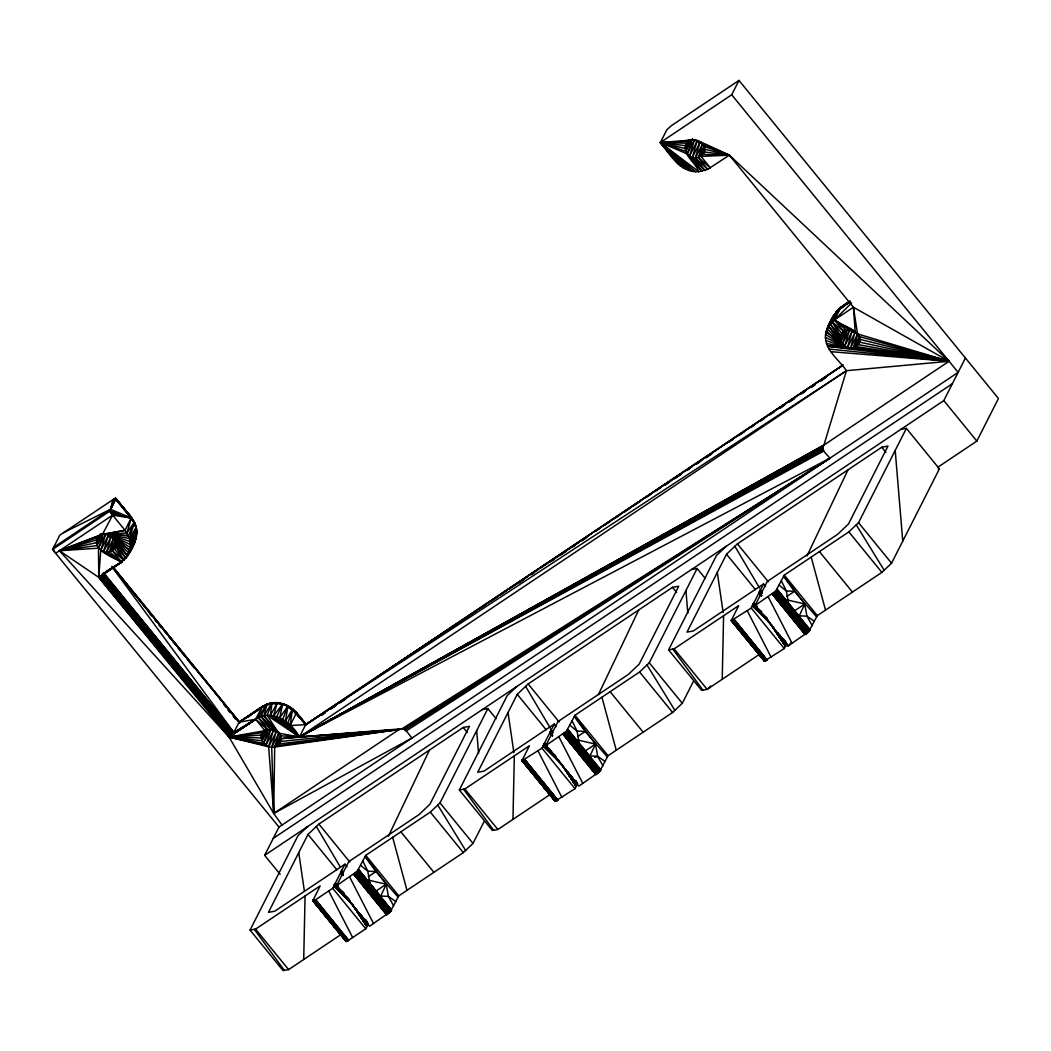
<?xml version="1.0" encoding="UTF-8"?>
<svg xmlns="http://www.w3.org/2000/svg" width="1051" height="1051" viewBox="0 0 1051 1051"><rect width="100%" height="100%" fill="white"/><g stroke="black" fill="none" stroke-linecap="round" stroke-linejoin="round"><path stroke-width="1.5" d="M281.97 825.088L273.733 813.448L274.692 747.051L278.975 733.033L273.129 731.089L270.843 728.987L263.565 743.346L229.039 737.053L59.447 550.75L102.499 534.289L125.043 530.361L131.414 517.539L115.886 498.45L114.388 498.713L59.828 535.143L52.55 549.489L278.988 827.084L264.655 855.33L280.144 874.314M303.713 959.497L305.066 895.977M512.967 819.373L514.32 755.866M722.234 679.261L723.587 615.755M115.886 498.45L131.414 517.539L134.252 522.597L128.419 535.734L108.529 534.512L129.523 538.585L125.043 530.361L105.494 533.961C110.605 534.197 115.374 538.217 115.82 543.433L127.631 555.782L130.442 547.518L129.523 538.585L134.252 522.597L131.283 518.051L112.628 515.148L55.65 553.299A5.019 2.063 56.2 0 1 53.588 547.44L110.565 509.288L115.886 498.45L134.357 522.045L126.921 532.988L102.499 534.289L59.447 550.75L98.768 577.354L121.561 562.088C130.692 554.166 137.852 541.304 136.157 528.942M103.681 532.739L98.466 548.149L98.768 577.354L229.039 737.053L268.649 746.827L274.692 747.051L277.333 745.855L280.972 738.669L299.443 736.961L823.853 445.23L846.449 370.701C839.053 359.534 823.971 349.76 825.547 334.52C828.608 320.634 837.043 307.549 850.114 301.203M347.014 866.72L344.951 864.185L332.733 888.279L315.628 899.735L312.764 900.812L320.161 885.875L255.577 929.11L250.059 930.096L283.087 970.585L288.605 969.6L341.155 934.418M577.551 783.691L575.028 788.67L555.125 801.256L522.005 760.635L529.428 745.75L464.844 788.999L459.326 789.984L492.354 830.474L497.872 829.489L550.422 794.306M785.215 641.031L786.7 643.803L784.296 648.546L764.379 661.145L731.273 620.524L738.682 605.639L674.111 648.874L668.594 649.873L701.621 690.362L707.139 689.377L759.689 654.195M764.313 661.04L764.629 660.12M400.431 728.921L299.443 736.961C291.587 721.971 271.946 708.479 255.629 719.252L229.039 737.053L273.733 813.448L411.939 738.065C408.76 734.702 405.082 726.386 399.091 729.512L299.443 736.961L270.396 715.442L272.025 702.909C287.317 700.4 297.84 713.563 305.986 724.336L373 679.971M136.131 534.631L136.485 531.399L136.262 537.705L128.971 553.168L113.626 537.994L129.917 550.422L136.262 537.705L136.893 532.029L136.091 527.865M124.071 558.186L121.561 562.088C113.666 557.621 87.233 548.53 99.858 535.485M273.733 813.448L271.697 747.379L275.94 732.481L268.649 746.827C241.927 727.909 294.096 721.17 277.333 745.855L399.091 729.512L273.733 813.448L268.649 746.827L273.129 731.089L265.85 745.435L229.039 737.053L264.957 730.681L255.629 719.252L239.076 722.208L233.598 732.928L229.814 736.515L98.768 577.354L100.751 550.251L105.744 533.79L108.043 535.892L113.889 537.836L109.593 551.854L121.561 562.088L122.941 559.355M736.028 162.301L729.355 155.141L707.704 169.369L698.77 171.668C695.788 162.55 680.943 153.906 686.631 143.199C689.811 139.087 696.025 138.85 700.137 141.662L729.355 155.141L949.092 361.268L824.549 444.652L299.443 736.961L280.262 735.792M937.926 467.156L976.839 441.092L998.45 398.5L738.984 80.415L671.431 125.647L666.873 129.785L660.343 142.542L687.275 153.919C695.473 165.585 712.814 149.846 700.137 141.662M823.853 445.23C820.016 450.143 827.82 454.702 829.804 458.289L299.443 736.961L287.908 723.141L292.454 709.333C286.397 704.025 275.244 701.28 266.915 704.17L264.064 715.836L278.725 733.191L299.443 736.961L305.683 724.651L846.449 370.701L949.092 361.268L827.571 346.318C837.108 344.636 853.872 354.24 859.403 342.127C861.413 328.503 841.825 326.887 834.428 319.964L830.027 323.918L827.019 328.871L844.649 346.147L847.448 347.539L949.092 361.268L853.425 307.247L729.355 155.141L702.423 143.764M63.625 532.594L110.565 509.288L115.702 498.332C122.849 509.393 136.84 518.196 136.814 532.686L130.56 544.549L111.34 535.905L130.442 547.518L136.893 532.029M843.152 364.789L305.683 724.651L290.129 725.545L292.454 709.333L287.987 705.812L282.837 703.75L273.602 715.836L299.443 736.961L823.853 450.997M823.314 450.183L299.443 736.961L285.452 721.052L287.974 705.799L292.625 708.86M822.946 449.342L299.443 736.961L279.829 717.741L282.561 704.17C265.785 698.061 252.293 715.271 239.076 722.208L266.915 704.17L277.425 702.764L287.974 705.799L287.317 707.034M346.226 940.093L345.924 941.407L347.907 940.698L365.761 928.782L368.284 923.803M135.618 537.587L134.502 542.382L125.949 558.134L115.505 546.231L115.82 543.433L125.949 558.134L134.607 541.633L135.947 536.233M113.009 499.527L110.565 509.288L131.283 518.051L126.921 532.988M291.35 709.688L292.48 708.768L296.513 712.736L290.129 725.545M273.602 715.836L277.096 703.172L270.396 715.442M116.451 544.418C115.071 550.041 109.094 553.654 103.563 551.644L108.043 535.892L100.751 550.251L121.561 562.088L99.543 576.802L229.814 736.515M278.725 733.191L267.217 715.442L271.644 703.316L262.343 706.508L255.629 719.252L230.576 735.923L100.292 576.224L121.561 562.088L106.598 552.195L110.841 537.284L103.563 551.644M704.893 170.498L689.561 156.021L696.839 141.662L699.638 143.054L695.407 157.965L704.893 170.498L692.359 157.414L696.839 141.662L694.553 139.56L687.275 153.919L701.923 171.274L689.561 156.021L694.553 139.56M827.571 346.318L847.448 347.539L851.927 331.788L849.642 329.699L842.363 344.045L826.073 331.617L831.538 321.054M833.167 317.796L836.832 310.965L839.276 310.597M265.85 745.435L270.843 728.987M825.429 337.489L844.649 346.147L849.642 329.699M702.685 143.606L698.389 157.624L707.704 169.369L695.407 157.965L702.685 143.606L699.638 143.054L692.359 157.414M853.425 307.247L855.225 331.801L849.379 329.856L843.756 331.393L834.428 319.964L853.425 307.247L857.524 333.903L949.092 361.268L853.491 347.75L857.774 333.732L851.927 331.788L844.649 346.147L825.547 334.52L826.887 331.564M113.744 499.067L110.565 509.288L115.4 498.332L131.414 517.539L115.899 498.686M130.56 544.549L136.223 526.958L134.029 521.703L114.953 498.463L110.565 509.288L114.388 498.713M261.87 706.955L258.283 717.741L267.598 729.486L255.629 719.252L233.874 732.468L103.313 573.215L101.75 574.95L232.035 734.662L255.629 719.252L233.598 732.928L102.919 573.728L233.191 733.44L255.629 719.252L231.325 735.293L100.292 576.224M263.565 743.346L268.255 729.473M687.275 153.919L692.491 138.509M827.019 328.871L833.968 315.05L828.346 326.27L842.363 344.045L847.053 330.172M136.341 537.008L134.502 542.382L131.638 546.481M116.359 538.966L112.234 550.658L121.561 562.088L101.75 574.95L232.665 734.032L255.629 719.252M277.333 745.855L280.932 735.621M704.643 146.194L701.03 156.428L710.358 167.858L698.389 157.624L704.223 146.142M859.061 336.491L949.092 361.268L856.131 346.554L859.731 336.32M833.207 318.006L834.507 314.538L841.142 307.207L849.3 301.926M97.822 537.429L59.447 550.75L96.928 545.548L101.343 534.092M262.921 732.613L229.039 737.053L262.014 740.745L266.442 729.276M738.984 80.415L731.706 94.774L660.343 142.542L685.725 151.318L690.152 139.862M842.363 344.045L840.813 341.444L845.24 329.988M126.238 556.11L123.926 560.236L114.27 548.727L116.017 544.589M280.906 738.63L399.091 729.512L279.369 743.911L281.116 739.773M703.973 146.365L729.355 155.141L703.066 154.484L704.814 150.346M830.947 351.691L949.092 361.268L858.168 344.623L860.493 339.105M105.744 533.79L98.466 548.149L59.447 550.75L96.285 542.71L100.068 534.131M263.867 730.8L261.686 735.109L229.039 737.053L261.371 737.907L265.167 729.328M691.308 140.059L660.343 142.542L698.77 171.668C680.483 173.192 670.091 154.536 660.343 142.542L685.081 148.48L688.878 139.901M843.966 330.04L840.169 338.606L840.813 341.444L846.646 329.961M833.968 315.05L830.027 323.918L840.169 338.606L844.544 330.001M830.211 324.168L831.551 321.212M282.561 704.17L276.781 716.611L299.443 736.961L822.775 448.462M380.291 896.963L386.243 884.219L365.275 856.276M589.558 756.851L595.497 744.095L574.542 716.165M798.826 616.74L804.764 603.983L783.81 576.04M388.45 836.149L429.491 750.033M598.413 694.58L638.758 609.922M806.984 555.926L848.026 469.81M114.27 548.727L115.505 546.231L123.926 560.236L112.234 550.658L115.873 543.485M842.797 307.562L841.142 307.207L836.832 310.965L832.05 321.816L843.756 331.393L840.485 335.808L840.169 338.606L828.346 326.27L840.813 341.444M835.427 314.288L837.345 310.479M52.55 549.489L109.527 511.338L115.768 499.041L131.283 518.051L111.524 513.532L110.513 511.075L131.283 518.051L111.091 512.691M96.587 539.912L98.715 535.708L96.587 539.912L59.447 550.75M96.285 542.71L100.646 534.105M96.928 545.548L102.748 534.066M106.598 552.195L113.889 537.836L109.028 537.337M109.593 551.854L115.413 540.372M261.686 735.109L263.814 730.892M261.371 737.907L265.745 729.289M262.014 740.745L267.847 729.263M271.697 747.379L278.975 733.033M280.512 735.569L274.692 747.051L399.091 729.512L280.604 741.428M279.369 743.911L280.814 741.047M250.059 930.096L297.919 835.768L307.601 826.572M484.222 821.357L473.029 843.414L463.346 852.597L398.776 895.846L390.249 911.795L369.558 926.233L336.53 885.743L348.748 861.649L419.034 814.591L429.912 804.251L469.442 726.333L463.241 727.45L318.887 824.089L307.996 834.428L268.465 912.347L274.679 911.243L344.951 864.185M678.079 163.956L660.343 142.542L685.397 145.682L688.3 139.941M685.397 145.682L687.525 141.478M685.081 148.48L689.456 139.875M685.725 151.318L691.558 139.836M703.066 154.484L704.525 151.62M496.111 718.713L487.848 708.597L440.001 802.925L430.319 812.108L365.748 855.343L357.169 871.345L336.53 885.743M459.326 789.984L507.186 695.657L516.856 686.461M693.476 681.245L682.296 703.303L672.614 712.486L608.043 755.722L599.504 771.684L578.825 786.122L545.797 745.632L558.015 721.538L628.288 674.479L639.179 664.14L678.71 586.222L672.509 587.325L528.154 683.978L517.263 694.317L477.732 772.235L483.946 771.132L554.219 724.073L556.281 726.609M522.045 760.714L541.988 748.167L554.219 724.073M705.379 578.602L697.115 568.486L649.268 662.813L639.586 671.996L575.002 715.232L566.436 731.233L545.797 745.632M555.309 800.323L555.125 801.256M849.865 301.44L840.669 307.654L834.428 319.964L846.397 330.198M668.594 649.873L716.454 555.545L726.123 546.349M900.865 429.36L906.382 428.361L939.41 468.864L891.563 563.191L881.881 572.375L817.31 615.61L808.771 631.572L788.092 646.01L755.052 605.521L767.283 581.426L837.555 534.368L848.446 524.029L887.977 446.11L881.776 447.214L737.421 543.866L726.53 554.205L686.999 632.124L693.2 631.02L763.486 583.962L765.548 586.497M841.943 332.944L840.485 335.808L830.027 323.918L836.832 310.965L834.428 319.964L849.379 329.856M841.904 333.009L840.485 335.808L832.05 321.816L841.72 333.325M826.467 343.454L847.448 347.539L854.739 333.18L850.495 348.091L857.774 333.732M853.491 347.75L859.311 336.267M856.131 346.554L860.493 337.949M858.168 344.623L860.349 340.314M731.312 620.602L751.255 608.056L763.486 583.962M906.382 428.361L858.536 522.689L848.853 531.885L784.269 575.12L775.691 591.122L755.052 605.521M264.655 855.33L943.811 400.602L965.422 358.01M102.499 534.289L112.628 515.148M130.442 547.518L136.262 537.705M285.452 721.052L292.454 709.333L282.837 703.75M129.523 538.585L136.131 527.563L134.357 522.045L133.28 521.611M271.644 703.316L264.064 715.836L276.426 731.089L261.095 716.598L266.494 704.59L258.283 717.741L270.58 729.144L261.095 716.598L273.628 729.696M279.829 717.741L287.764 706.259L282.758 719.252L299.443 736.961L822.775 447.568M131.769 545.692L134.607 541.633L134.265 540.726M788.092 646.01L791.456 642.503M851.638 302.898L834.428 319.964L852.427 330.408M710.726 686.027L707.139 689.377L674.111 648.874M838.186 310.36L849.733 301.9M265.167 705.97C267.046 704.617 270.843 701.674 272.971 703.526L282.982 703.789M247.445 717.439L251.347 714.693M253.961 712.867L261.778 707.389M239.076 722.208L262.343 706.508L263.998 706.863M840.669 307.654L850.167 301.295M288.5 707.533L296.264 712.525L306.156 724.638L592.633 532.818M595.365 530.991L842.285 365.669L305.683 724.651L292.047 709.044M336.241 705.274L330.789 708.926L334.888 706.233M340.327 702.528L345.792 698.876L340.34 702.58M404.451 659.594L408.537 656.862M416.721 651.384L419.454 649.557M435.823 638.588L439.909 635.855M445.374 632.203L450.826 628.551M454.925 625.805L460.377 622.153M467.196 617.581L469.928 615.755M519.036 582.885L523.122 580.139M531.32 574.661L534.039 572.834M550.409 561.865L554.508 559.132M559.96 555.48L565.412 551.828M572.243 547.256L574.963 545.43M581.781 540.858L585.88 538.125M664.994 485.155L669.093 482.409M674.545 478.757L680.01 475.105M686.828 470.533L689.561 468.707M696.379 464.135L700.465 461.402M705.93 457.75L711.382 454.098M779.592 408.432L783.678 405.686M794.595 398.382L789.143 402.034L794.582 398.303M804.146 391.984L801.414 393.81L805.5 391.011M846.449 370.701L299.443 736.961L267.217 715.442M278.988 827.084L958.131 372.356L731.706 94.774M273.247 838.396L952.403 383.668M368.336 876.679L375.943 871.594L398.119 897.134M577.603 736.567L585.21 731.47L607.386 757.022M786.871 596.456L794.464 591.358L816.653 616.911M376.1 890.998L386.243 884.219L388.397 896.424L393.678 905.883M585.368 750.887L595.497 744.095L597.664 756.313L602.946 765.772M794.635 610.762L804.764 603.983L806.918 616.188L812.2 625.66M240.863 721.314L261.765 707.349L239.378 721.892L112.943 567.566L239.628 722.917L239.378 721.892M375.733 678.145L476.694 610.684M480.793 607.951L486.245 604.312M490.344 601.579L497.162 597.021M499.895 595.194L506.713 590.636M509.446 588.81L527.182 576.96M531.267 574.227L538.086 569.668M540.818 567.842L547.637 563.283M550.369 561.47L579.022 542.329M581.755 540.503L588.573 535.944M595.391 531.386L599.49 528.653M604.942 525.001L610.395 521.362M614.493 518.629L619.945 514.977M624.044 512.244L630.863 507.686M633.595 505.859L640.414 501.301M645.879 497.662L651.331 494.009M655.43 491.277L660.882 487.625M664.981 484.892L671.799 480.333M674.519 478.52L681.35 473.962M686.802 470.309L692.267 466.67M696.353 463.925L701.805 460.285M705.904 457.553L712.723 452.994M729.092 442.051L733.191 439.318M738.643 435.666L744.108 432.027M750.926 427.468L753.659 425.642M760.477 421.083L764.576 418.351M770.028 414.711L774.127 411.966M779.579 408.327L785.031 404.674M406.146 730.97L829.804 458.289L401.942 728.777M232.665 734.032L102.381 574.319L121.561 562.088L110.513 568.657M404.937 729.841L829.804 458.289L403.492 729.105M841.877 307.181L849.786 302.162M104.246 572.9L121.561 562.088L112.431 567.645M105.928 571.626L109.829 569.235M263.078 706.469L266.915 704.17L268.228 704.695L272.485 702.974M823.327 445.913L299.443 736.961L822.959 446.701M294.74 713.051L296.513 712.736L306.156 724.638M594.656 757.416L597.664 756.313L605.126 761.463M115.4 498.332L131.165 517.328M938.123 469.088L939.41 468.864M691.597 569.471L697.115 568.486M482.343 709.583L487.848 708.597M272.971 703.526L277.963 703.395M522.334 760.832L555.362 801.322L522.005 760.477M688.668 141.254L660.343 142.542L680.536 166.058M729.355 155.141L701.03 156.428L704.682 149.242L729.355 155.141L704.301 152.001M686.631 143.199L660.343 142.542L683.229 167.858M597.664 756.313L589.519 755.892L567.803 729.447L600.83 769.936M105.494 533.961L128.419 535.734M829.068 349.05L949.092 361.268L859.705 339.328M859.403 342.127L949.092 361.268M787.725 600.068L804.764 603.983M576.907 739.825L595.497 744.095M367.64 879.937L386.243 884.219M731.417 620.694L764.327 660.751M522.15 760.806L555.296 801.322M110.749 511.85L131.283 518.051M825.744 340.471L847.448 347.539M108.529 534.512L130.245 541.58L136.131 527.563L134.029 521.703M135.001 526.17L136.223 526.958L136.814 532.686M292.428 710.423L295.646 712.631L304.304 723.049M814.394 621.351L806.918 616.188L798.786 615.781L777.044 589.375L810.098 629.825M395.859 901.587L388.397 896.424L380.252 896.004L358.536 869.558L391.563 910.048M753.79 603.077L756.286 604.956M544.523 743.188L547.019 745.067M335.256 883.3L337.752 885.178M753.725 603.195L756.208 605.074M544.457 743.307L546.94 745.185M337.673 885.297L335.203 883.418L337.594 885.428M753.672 603.3L756.129 605.192M544.405 743.425L546.862 745.317L544.339 743.543M826.073 331.617L844.649 346.147M756.05 605.337L753.606 603.432L757.193 606.44M111.34 535.905L129.917 550.422M335.072 883.655L337.516 885.559L335.006 883.786M546.704 745.593L544.273 743.674L546.638 745.75M753.475 603.681L757.114 606.611M334.941 883.917L337.371 885.862M779.172 585.171L786.332 590.951L794.464 591.358L783.612 576.408M569.905 725.282L577.065 731.062L585.21 731.47L574.345 716.532M360.651 865.393L367.797 871.174L375.943 871.594L365.091 856.644M753.409 603.826L757.048 606.782M544.142 743.937L546.573 745.908M334.875 884.049L337.305 886.019M695.604 171.668L660.343 142.542L686.158 169.356M753.344 603.957L756.983 606.966M544.076 744.069L546.507 746.079M334.809 884.18L338.461 887.189M756.93 607.163L753.265 604.089L756.891 607.36M544.011 744.213L547.663 747.274M334.743 884.325L338.409 887.386M550.08 749.547L543.932 744.344L550.054 749.797M334.665 884.456L338.356 887.583M753.133 604.364L761.791 611.813M334.599 884.587L339.552 888.844M753.068 604.496L758.796 609.488M543.801 744.607L551.814 751.596M334.533 884.719L343.69 892.706M753.002 604.627L761.108 611.787M543.735 744.739L550.685 750.874M334.468 884.85L343.73 893.035M761.134 612.089L752.936 604.745L761.187 612.405M543.669 744.87L550.698 751.15M334.402 884.981L343.782 893.363M692.386 171.274L660.343 142.542L689.22 170.498M555.493 755.735L543.617 744.988L555.611 756.142M343.848 893.705L334.349 885.1L343.94 894.046M752.818 604.982L767.296 618.238M764.077 615.558L752.766 605.087L766.521 618.106M543.498 745.212L555.94 756.72M334.231 885.323L348.945 898.933M554.954 756.063L543.446 745.304L555.112 756.457M346.843 897.252L334.179 885.428L348.196 898.776M766.718 618.553L752.661 605.284L768.136 620.143M543.354 745.487L559.185 761.489M348.498 899.314L334.087 885.599L349.865 900.852M767.269 619.538L752.582 605.455L766.376 618.881M543.314 745.566L559.132 760.74M559.408 761.213L543.275 745.645L560.012 762.159M347.842 899.104L334.008 885.757L352.453 904.425M769.595 622.507L752.49 605.639L768.964 621.575L785.517 646.142L770.265 623.388L752.424 605.757L769.923 622.954M752.49 605.639L769.279 622.047M562.443 765.049L576.25 786.253L561.707 764.313L543.157 745.868L559.5 761.922M351.402 903.177L333.89 885.98L351.743 903.61L366.93 926.483L352.085 904.031M292.48 708.768L296.513 712.736M524.449 761.975L527.523 765.548M316.206 903.282L313.145 899.695L316.285 903.532M318.414 906.041L320.529 908.537M735.687 624.478L738.774 628.13M740.824 630.561L742.873 632.991M522.334 759.742L527.457 765.811M529.507 768.242L531.556 770.672M316.023 903.453L313.04 899.906L316.141 903.492M318.19 905.923L320.24 908.353M732.547 620.905L738.511 627.986M527.274 765.706L522.294 759.794L531.57 770.922M734.636 623.414L742.899 633.293M534.67 774.626L536.733 777.096M313.04 899.906L320.253 908.563M323.34 912.268L325.403 914.738M232.035 734.662L101.054 575.593L231.325 735.293M99.543 576.802L230.576 735.923M115.163 540.595L127.631 555.782L113.626 537.994M102.381 574.319L233.191 733.44M809.625 630.574L776.571 590.123L809.454 630.797M776.387 590.36L809.336 630.955L776.255 590.504M809.152 631.152L776.085 590.701L808.928 631.401L775.848 590.964L808.771 631.572L775.691 591.122L808.508 631.835L775.428 591.385L808.337 632.006L775.204 591.608L807.812 632.492L774.784 592.002L807.628 632.663L774.469 592.278L807.365 632.886L774.272 592.449L807.102 633.109L773.694 592.935L806.577 633.543L773.483 593.092L806.248 633.806L773.155 593.355L806.038 633.95L772.616 593.749L805.447 634.384L772.354 593.933L805.184 634.568L772.157 594.065M557.936 800.113L524.843 759.663L557.739 800.245L524.646 759.781L557.424 800.442L524.331 759.978L556.938 800.717L523.91 760.228L556.715 800.849L523.03 760.661M524.094 760.123L557.24 800.547M522.702 760.766L555.808 801.243M522.097 760.215L555.519 801.309M554.008 799.706L522.045 760.333L555.611 801.296L522.583 760.806M342.731 937.085L312.817 900.352L346.357 941.407L313.434 900.891M345.805 940.973L312.738 900.654M943.811 400.602L976.839 441.092M881.776 447.214L885.901 452.285M858.536 522.689L891.563 563.191M848.853 531.885L881.881 572.375M819.412 551.591L852.44 592.081M784.269 575.12L817.31 615.61M810.019 629.969L776.991 589.48L809.73 630.442M737.421 543.866L768.386 581.834M726.53 554.205L755.433 589.637M751.255 608.056L784.296 648.546M767.191 660.002L734.163 619.499L766.941 660.159L733.913 619.67L766.744 660.291L733.178 620.116L765.982 660.724L732.954 620.235L765.824 660.816L732.692 620.366L765.614 660.908L732.534 620.445L765.417 661L732.337 620.524L765.233 661.066L731.404 619.998M731.273 620.366L764.55 661.21M672.509 587.325L676.634 592.396M649.268 662.813L682.296 703.303M639.586 671.996L672.614 712.486M610.145 691.703L643.173 732.205M575.002 715.232L608.043 755.722M600.752 770.081L567.527 729.933M528.154 683.978L559.119 721.945M562.889 734.176L595.917 774.679L563.152 734.005L596.18 774.495L563.349 733.861L596.442 774.311L563.678 733.624L596.771 774.075L563.888 733.467L597.31 773.654L564.426 733.046L597.783 773.273L564.952 732.613L598.098 772.997L565.517 732.113L598.544 772.616L566.161 731.509L599.293 771.894L566.436 731.233L599.504 771.684L566.581 731.076L599.661 771.513L566.817 730.813L599.858 771.316L567.001 730.616L600.068 771.066L567.12 730.471L600.187 770.922L567.304 730.235L600.371 770.685L567.435 730.064M517.263 694.317L546.165 729.749M541.988 748.167L575.028 788.67M522.137 760.109L555.966 801.19L522.899 760.714M463.241 727.45L467.367 732.508M464.844 788.999L497.872 829.489M440.001 802.925L473.029 843.414M430.319 812.108L463.346 852.597M400.878 831.827L433.905 872.317M109.527 511.338L125.043 530.361M365.748 855.343L398.776 895.846M112.917 566.87L239.549 722.195M149.4 613.337L151.475 615.886M154.589 619.696L156.665 622.245M158.727 624.78L160.803 627.329M224.06 704.879L226.136 707.415M228.212 709.964L230.287 712.499M233.401 716.322L235.477 718.858M391.195 910.665L358.26 870.044L391.103 910.797M318.887 824.089L349.852 862.056M353.622 874.301L386.65 914.79L353.819 874.156L386.978 914.567L354.148 873.933L387.175 914.423L354.41 873.736L387.504 914.186L354.621 873.578L387.714 914.028L354.949 873.328L388.253 913.608L355.488 872.895L388.515 913.385L355.685 872.724L388.831 913.122L355.947 872.501L389.093 912.899L356.25 872.225L389.277 912.728L356.723 871.791L389.816 912.229L356.893 871.621L389.987 912.058L357.169 871.345L390.249 911.795L357.314 871.187L390.394 911.637L357.511 870.977L390.591 911.427L357.734 870.727L390.801 911.178L357.852 870.583M103.602 572.756L233.874 732.468L111.708 566.45M103.313 573.215L233.598 732.928M307.996 834.428L336.898 869.86M332.733 888.279L365.761 928.782M348.669 940.225L315.628 899.735L348.406 940.395L314.827 900.234L347.736 940.803M315.129 900.063L348.157 940.553M312.87 900.221L333.509 925.55M335.571 928.086L338.672 931.882M340.734 934.418L342.797 936.953M255.577 929.11L288.605 969.6M732.166 620.589L765.075 661.132L731.312 620.221L764.786 661.197L731.851 620.681M113.311 567.461L239.628 722.917M346.502 941.368L313.592 900.838L347.237 941.065L314.42 900.457M313.185 900.943L346.252 941.42M313.053 900.943L346.029 941.433M358.378 869.847L391.314 910.494M113.285 568.079L115.334 570.614M117.384 573.137L120.471 576.946M122.52 579.482L149.229 612.431M163.614 630.166L165.664 632.702M168.751 636.512L170.801 639.034M172.85 641.57L175.937 645.38M177.987 647.915L185.186 656.783M187.236 659.319L194.422 668.186M228.317 710.003L230.379 712.539M233.453 716.348L235.516 718.884M733.598 619.867L766.442 660.475M336.951 928.979L338.974 931.514M750.414 642.397L752.437 644.946M754.46 647.495L756.484 650.03L754.644 647.455M758.507 652.579L761.541 656.402M543.17 785.058L545.193 787.606M548.228 791.416L550.251 793.965M336.346 928.138L339.263 931.817M341.207 934.273L343.151 936.717M757.784 651.607L761.66 656.533M547.545 790.497L550.461 794.188M552.406 796.645L554.337 799.102M538.322 779.106L538.913 779.842M329.068 919.218L329.646 919.953M759.637 653.788L761.633 656.323M543.38 785.044L545.377 787.567M548.372 791.377L550.369 793.899M759.873 653.945L761.791 656.389M759.781 653.63L761.752 656.166M296.264 712.525L305.237 724.073M295.646 712.631L299.496 717.636M114.953 498.463L117.883 502.352M747.025 638.22L747.589 638.982M672.824 649.111L702.909 690.126M463.557 789.222L493.655 830.237M254.289 929.334L284.387 970.362M351.06 902.73L333.955 885.875L350.141 901.338M327.938 917.654L328.49 918.443M561.011 763.499L576.198 786.358L562.232 765.233M354.161 907L366.983 926.365L354.896 907.801M771.5 625.122L785.452 646.247L771.342 624.57M352.808 904.806L366.983 926.365M773.431 627.578L785.544 646.076L776.295 631.756M564.164 767.69L576.276 786.201L566.174 770.567M130.56 517.447L132.597 520.573M356.066 909.378L367.049 926.246L356.539 909.877M776.82 632.36L785.609 645.945L777.083 632.531M566.686 771.119L576.342 786.056M566.962 771.303L576.382 785.977L567.238 771.473M356.841 910.087L367.114 926.102L358.798 912.899M777.333 632.663L785.688 645.787M777.871 633.241L785.741 645.682M567.737 771.973L576.474 785.806M359.35 913.477L367.206 925.918L359.587 913.555M778.121 633.333L785.793 645.59L778.357 633.398M568 772.091L576.526 785.701L568.249 772.17M359.823 913.621L367.325 925.708M536.168 775.927L536.68 776.742M856.263 524.843L884.141 570.233M779.395 634.765L785.912 645.367M646.996 664.955L674.873 710.345M570.943 776.203L576.644 785.478M437.741 805.066L465.619 850.456M360.861 914.987L367.377 925.589L361.071 915.001M779.592 634.765L785.964 645.248M571.127 776.19L576.697 785.36L571.731 776.86M780.998 636.748L786.03 645.117M361.623 915.579L367.495 925.34M781.983 638.075L786.095 644.986M576.828 785.097L571.889 776.807L576.894 784.966M363.449 918.298L367.561 925.222M734.872 546.284L759.637 588.1M525.605 686.395L550.369 728.212M316.338 826.506L340.274 866.93M782.128 637.996L786.161 644.854M363.593 918.219L367.627 925.09M782.259 637.891L786.227 644.723M574.582 780.735L576.973 784.834M364.526 919.494L367.705 924.946M783.179 639.139L786.306 644.591M574.687 780.617L577.038 784.703L574.792 780.486M364.644 919.375L367.771 924.814M783.284 639.021L786.371 644.447L783.389 638.89M364.75 919.244L367.837 924.683M574.884 780.354L577.17 784.427M365.617 920.466L367.903 924.538M784.992 641.465L786.503 644.184M574.976 780.21L577.235 784.296M365.709 920.321L367.981 924.407M785.071 641.32L786.568 644.053M575.817 781.432L577.314 784.164M365.801 920.177L368.047 924.276M785.15 641.176L786.634 643.921M575.882 781.287L577.367 784.033L575.948 781.143M365.866 920.032L368.113 924.144M366.681 921.254L368.165 924.026M576.014 780.998L577.498 783.796M133.924 522.833L135.829 526.485M768.15 596.745L792.086 643.33M747.261 610.736L771.198 657.322M558.896 736.856L582.819 783.442M537.994 750.848L561.93 797.433M349.628 876.968L373.552 923.553M328.727 890.959L352.663 937.545M781.366 580.861L786.332 590.951L788.486 603.156M572.099 720.973L577.065 731.062L579.219 743.267M362.831 861.084L367.797 871.174L369.952 883.379M761.87 592.698L760.412 590.005M551.223 729.972L552.603 732.81M341.956 870.083L343.335 872.921M552.616 732.981L551.184 730.038L552.537 733.007M343.349 873.105L341.838 870.32M760.372 590.097L761.725 592.935M552.458 733.046L551.105 730.209L552.261 733.375M760.32 590.189L761.712 593.145L760.267 590.294M341.785 870.425L343.191 873.368M341.733 870.53L343.099 873.42L341.68 870.635M760.215 590.412L761.528 593.263M760.149 590.531L761.515 593.513M550.882 730.642L552.248 733.624M341.614 870.753L342.981 873.736M760.083 590.662L761.41 593.592M550.816 730.773L552.143 733.703L550.75 730.905M341.549 870.885L342.889 873.815M761.305 593.684L760.018 590.793L761.2 593.776M341.483 871.016L343.427 875.352M550.685 731.049L552.563 735.319M341.417 871.161L343.309 875.43M759.873 591.082L761.174 594.078M550.606 731.194L552.563 735.687M341.339 871.305L342.652 874.301M759.794 591.227L761.712 595.667M550.527 731.351L552.445 735.779M341.26 871.463L342.534 874.419M759.715 591.385L761.581 595.759M550.448 731.496L552.314 735.884M341.181 871.607L342.429 874.537M759.637 591.542L761.463 595.878M550.369 731.654L551.591 734.544M341.102 871.765L342.324 874.655M759.558 591.7L761.344 595.996M550.29 731.811L551.486 734.675M341.023 871.923L342.219 874.787M759.479 591.858L760.648 594.708M550.212 731.969L551.381 734.82M340.944 872.08L342.114 874.931M759.4 592.015L760.622 595.05M550.133 732.127L551.355 735.161M340.866 872.238L342.087 875.273M759.321 592.173L760.517 595.181M550.054 732.284L551.263 735.306M340.787 872.396L341.995 875.417M759.242 592.317L760.425 595.326M549.975 732.429L551.158 735.45M340.708 872.553L341.89 875.562M811.201 557.096L825.521 610.119M601.934 697.207L616.254 750.23M392.667 837.319L406.987 890.342M717.294 572.427L723.167 612.602M508.027 712.539L513.9 752.726M298.76 852.65L304.396 891.222M895.202 450.419L902.743 541.134M685.935 590.531L687.814 613.206M476.668 730.642L478.56 753.331M325.324 712.578L321.238 715.311L325.337 712.604M815.064 384.679L810.965 387.425L815.05 384.627M825.968 377.375L820.516 381.027L825.968 377.335M390.919 911.033L358.01 870.399L390.919 911.033M347.5 940.934L314.591 900.365L347.5 940.934M391.432 910.311L358.444 869.742L391.432 910.311"/></g></svg>
